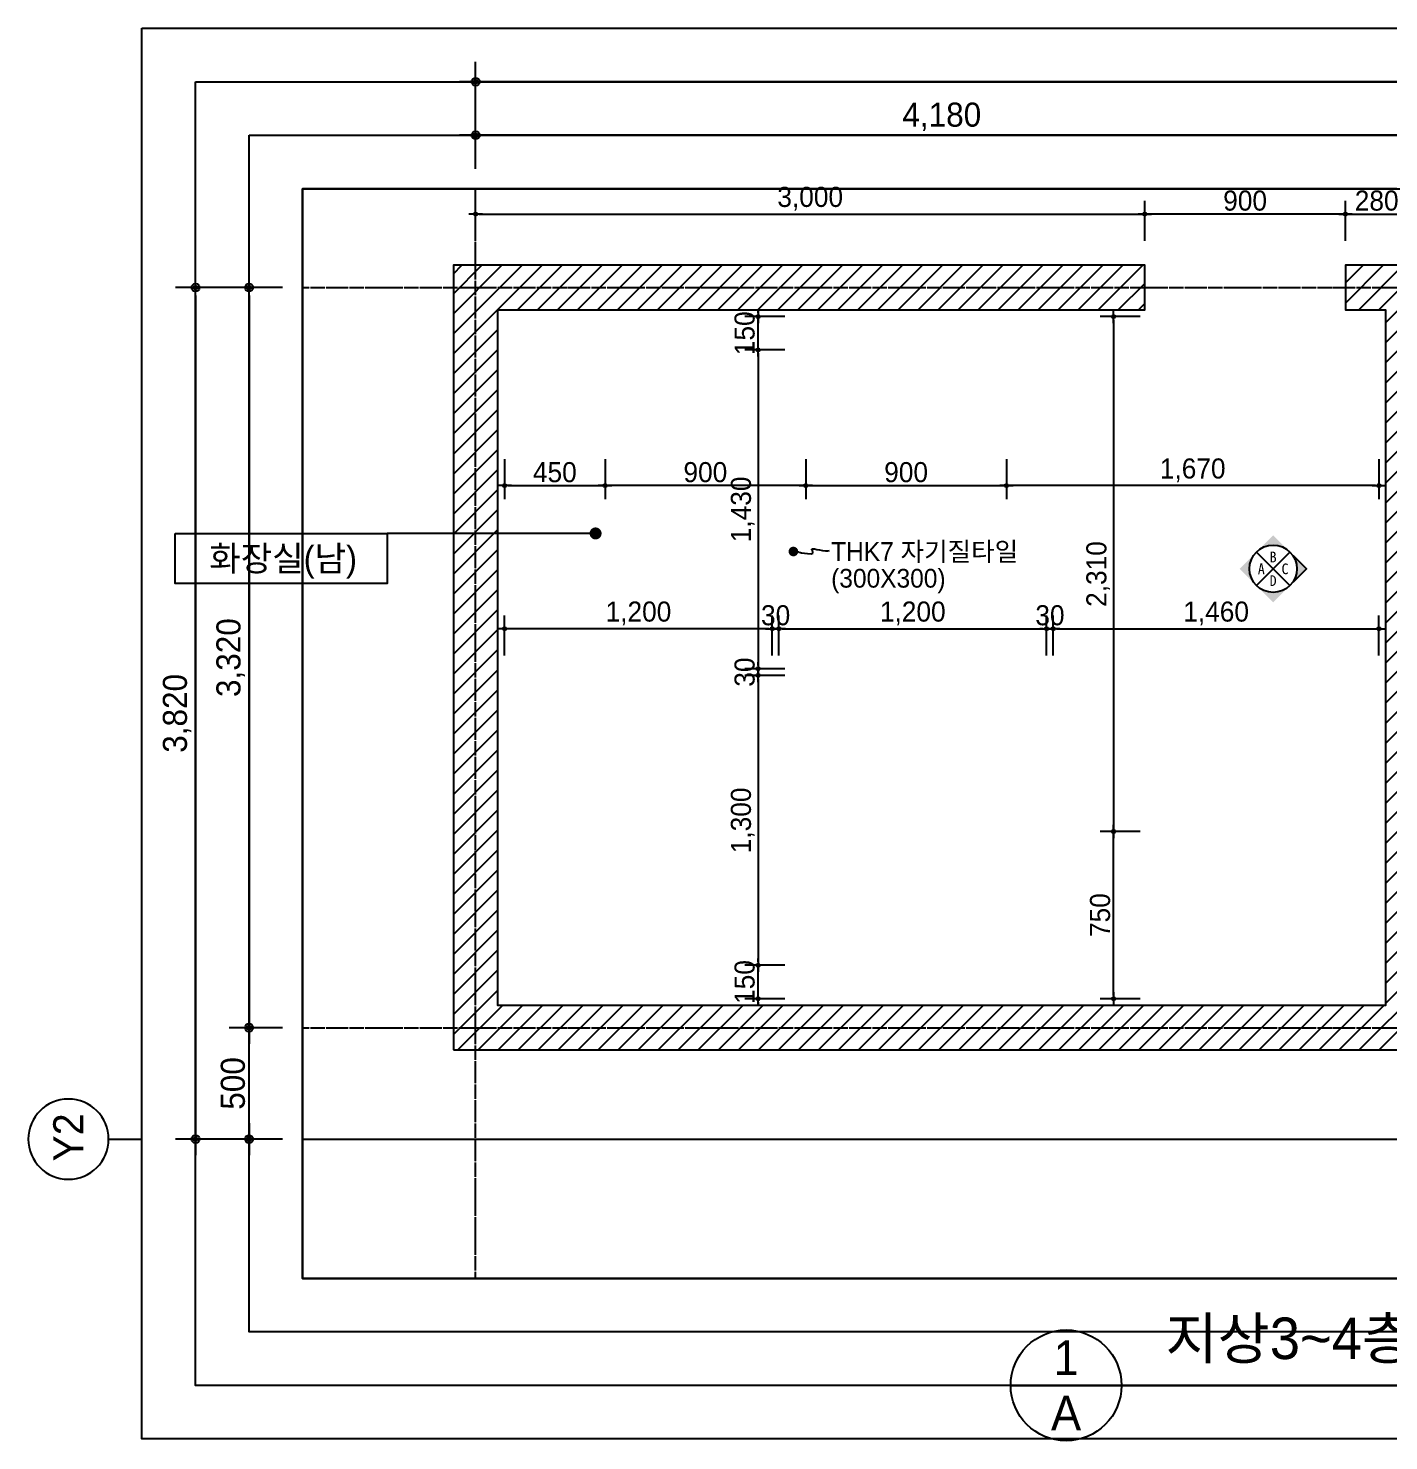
# Model space of a CAD drawing. Header units: millimetres. Extents: x 555 to 100215, y 750 to 17024.
# Drawn here: x 80420 to 86520, y 10178 to 16514 of the extents above; entities that cross this region are included whole.
import ezdxf
from ezdxf.enums import TextEntityAlignment as Align
from ezdxf.xclip import XClip

# ---------------------------------------------------------------- set-up
doc = ezdxf.new("R2010")
doc.units = ezdxf.units.MM
doc.header["$XCLIPFRAME"] = 2
doc.linetypes.add('CEN', pattern=[35, 30, -2, 1, -2])
for name, color, linetype in [('$ZCDB_AUDIT_GENERATED_600D18', 7, 'Continuous'), ('3TEX', 3, 'Continuous'), ('4A.TEC CEN', 1, 'CEN'), ('4A.TEC CEN 보조1', 14, 'CEN'), ('4A.TEC TEXT', 7, 'Continuous'), ('4A.TEC TEXT 2', 3, 'Continuous'), ('4A.TEC 심볼', 7, 'Continuous'), ('4A.TEC 해치 1', 9, 'Continuous'), ('CEN', 1, 'CEN'), ('DIM', 7, 'Continuous'), ('TEX', 3, 'Continuous'), ('㈜SE&C TEXT', 7, 'Continuous')]:
    doc.layers.add(name, color=color, linetype=linetype)
doc.layers.add('DEFPOINT', color=135, linetype='Continuous', plot=False)
doc.styles.add('1', font='')
doc.styles.add('GHS', font='malgun.ttf')
doc.styles.add('나눔고딕', font='')
doc.styles.add('돋움', font='')
doc.styles.add('돋음체', font='')
doc.styles.add('울릉도L', font='')
doc.styles.get('1').set_extended_font_data('DotumChe')
doc.styles.get('나눔고딕').set_extended_font_data('Dotum')
doc.styles.get('돋움').set_extended_font_data('Dotum')
doc.styles.get('돋음체').set_extended_font_data('Dotum')
doc.styles.get('울릉도L').set_extended_font_data('Dotum')
doc.dimstyles.new('DIM(3)', dxfattribs={"dimscale": 600, "dimtxt": 3, "dimasz": 1, "dimexe": 2, "dimexo": 3, "dimgap": 1, "dimtad": 1, "dimdec": 0, "dimzin": 0, "dimdsep": 46, "dimlunit": 6, "dimtxsty": '돋움', "dimblk1": 'DIMDOT', "dimblk2": 'DIMDOT', "dimsah": 1, "dimcen": 2.5, "dimclrd": 1, "dimclre": 1, "dimazin": 0, "dimtfac": 1, "dimtdec": 0, "dimtix": 1, "dimtmove": 2, "dimatfit": 2, "dimldrblk": 'DIMDOT', "dimfxl": 1, "dimtolj": 1, "dimtzin": 0, "dimarcsym": 0})
doc.dimstyles.new('DIM_600(외부치수)', dxfattribs={"dimscale": 400, "dimtxt": 3.3, "dimasz": 1, "dimexe": 2, "dimexo": 2, "dimgap": 1, "dimtad": 1, "dimdec": 0, "dimdsep": 46, "dimlunit": 6, "dimtxsty": '나눔고딕', "dimblk1": 'DIMDOT', "dimblk2": 'DIMDOT', "dimsah": 1, "dimcen": 2.5, "dimdle": 1.5, "dimclrd": 8, "dimclre": 8, "dimclrt": 3, "dimadec": 0, "dimazin": 0, "dimtfac": 1, "dimtdec": 0, "dimtix": 1, "dimtmove": 2, "dimatfit": 3, "dimldrblk": 'DIMDOT', "dimfxl": 1, "dimtvp": 1, "dimtolj": 1, "dimtzin": 0, "dimarcsym": 0})

# ---------------------------------------------------------------- blocks, each defined once
blk = doc.blocks.new('DIMDOT')
at = {"color": 0}
blk.add_line((-2, 0), (2, 0), dxfattribs=at)
for radius in [0.5, 0.25]:
    blk.add_circle((0, 0), radius, dxfattribs=at)
blk = doc.blocks.new('*D90')
at = {"layer": '$ZCDB_AUDIT_GENERATED_600D18', "color": 8, "lineweight": -2, "transparency": 16777216}
for p, q in [((82425.9, 15884.4), (82425.9, 16124.4)), ((86605.9, 15884.4), (86605.9, 16124.4)), ((86569.9, 16034.4), (82461.9, 16034.4))]:
    blk.add_line(p, q, dxfattribs=at)
at = {"layer": 'Defpoints', "color": 0, "transparency": 16777216}
for p in [(82425.9, 16034.4), (82425.9, 15794.4, -720.5), (86605.9, 15794.4, 1624)]:
    blk.add_point(p, dxfattribs=at)
at = {"layer": '$ZCDB_AUDIT_GENERATED_600D18', "color": 8, "lineweight": -2, "transparency": 16777216, "xscale": 36, "yscale": 36, "zscale": 36, "rotation": 180}
blk.add_blockref('DIMDOT', (82425.9, 16034.4), dxfattribs=at)
at = {"layer": '$ZCDB_AUDIT_GENERATED_600D18', "color": 8, "lineweight": -2, "transparency": 16777216, "xscale": 36, "yscale": 36, "zscale": 36}
blk.add_blockref('DIMDOT', (86605.9, 16034.4), dxfattribs=at)
at = {"layer": '$ZCDB_AUDIT_GENERATED_600D18', "color": 3, "transparency": 16777216, "insert": (84515.9, 16116.9), "char_height": 108, "attachment_point": 5, "style": '나눔고딕'}
blk.add_mtext('\\A1;4,180', dxfattribs=at)
blk = doc.blocks.new('*D91')
at = {"layer": '$ZCDB_AUDIT_GENERATED_600D18', "color": 8, "lineweight": -2, "transparency": 16777216}
for p, q in [((82425.9, 15884.4), (82425.9, 16364.4)), ((91305.9, 15884.4), (91305.9, 16364.4)), ((91269.9, 16274.4), (82461.9, 16274.4))]:
    blk.add_line(p, q, dxfattribs=at)
at = {"layer": 'Defpoints', "color": 0, "transparency": 16777216}
for p in [(82425.9, 16274.4), (82425.9, 15794.4, 1624), (91305.9, 15794.4, 163.9)]:
    blk.add_point(p, dxfattribs=at)
at = {"layer": '$ZCDB_AUDIT_GENERATED_600D18', "color": 8, "lineweight": -2, "transparency": 16777216, "xscale": 36, "yscale": 36, "zscale": 36, "rotation": 180}
blk.add_blockref('DIMDOT', (82425.9, 16274.4), dxfattribs=at)
at = {"layer": '$ZCDB_AUDIT_GENERATED_600D18', "color": 8, "lineweight": -2, "transparency": 16777216, "xscale": 36, "yscale": 36, "zscale": 36}
blk.add_blockref('DIMDOT', (91305.9, 16274.4), dxfattribs=at)
at = {"layer": '$ZCDB_AUDIT_GENERATED_600D18', "color": 3, "transparency": 16777216, "insert": (86865.9, 16356.9), "char_height": 108, "attachment_point": 5, "style": '나눔고딕'}
blk.add_mtext('\\A1;8,880', dxfattribs=at)
blk = doc.blocks.new('ccs122')
at = {"layer": '4A.TEC 심볼'}
blk.add_line((0, 8), (0, 3), dxfattribs=at)
blk.add_circle((0, 14), 6, dxfattribs=at)
at = {"layer": '4A.TEC TEXT 2', "color": 3, "style": 'GHS'}
blk.add_attdef('NO', text='', height=4.5, dxfattribs=at).set_placement((-0.01, 14.02), align=Align.MIDDLE_CENTER)
blk = doc.blocks.new('*D93')
at = {"layer": '$ZCDB_AUDIT_GENERATED_600D18', "color": 8, "lineweight": -2, "transparency": 16777216}
for p, q in [((81560, 15351.3), (81080, 15351.3)), ((81170, 15315.3), (81170, 11567.3)), ((81560, 11531.3), (81080, 11531.3))]:
    blk.add_line(p, q, dxfattribs=at)
at = {"layer": 'Defpoints', "color": 0, "transparency": 16777216}
for p in [(81650, 15351.3, 1267.9), (81170, 11531.3), (81650, 11531.3, 2208.1)]:
    blk.add_point(p, dxfattribs=at)
at = {"layer": '$ZCDB_AUDIT_GENERATED_600D18', "color": 8, "lineweight": -2, "transparency": 16777216, "xscale": 36, "yscale": 36, "zscale": 36}
for p, rotation in [((81170, 15351.3), 90), ((81170, 11531.3), 270)]:
    blk.add_blockref('DIMDOT', p, dxfattribs=dict(at, rotation=rotation))
at = {"layer": '$ZCDB_AUDIT_GENERATED_600D18', "color": 3, "transparency": 16777216, "insert": (81087.5, 13441.3), "char_height": 108, "attachment_point": 5, "rotation": 90, "style": '나눔고딕'}
blk.add_mtext('\\A1;3,820', dxfattribs=at)
blk = doc.blocks.new('*D94')
at = {"layer": '$ZCDB_AUDIT_GENERATED_600D18', "color": 8, "lineweight": -2, "transparency": 16777216}
for p, q in [((81560, 15351.3), (81320, 15351.3)), ((81410, 15315.3), (81410, 12067.3)), ((81560, 12031.3), (81320, 12031.3))]:
    blk.add_line(p, q, dxfattribs=at)
at = {"layer": 'Defpoints', "color": 0, "transparency": 16777216}
for p in [(81650, 15351.3), (81410, 12031.3), (81650, 12031.3, 1267.9)]:
    blk.add_point(p, dxfattribs=at)
at = {"layer": '$ZCDB_AUDIT_GENERATED_600D18', "color": 8, "lineweight": -2, "transparency": 16777216, "xscale": 36, "yscale": 36, "zscale": 36}
for p, rotation in [((81410, 15351.3), 90), ((81410, 12031.3), 270)]:
    blk.add_blockref('DIMDOT', p, dxfattribs=dict(at, rotation=rotation))
at = {"layer": '$ZCDB_AUDIT_GENERATED_600D18', "color": 3, "transparency": 16777216, "insert": (81327.5, 13691.3), "char_height": 108, "attachment_point": 5, "rotation": 90, "style": '나눔고딕'}
blk.add_mtext('\\A1;3,320', dxfattribs=at)
blk = doc.blocks.new('*D98')
at = {"layer": '$ZCDB_AUDIT_GENERATED_600D18', "color": 8, "lineweight": -2, "transparency": 16777216}
for p, q in [((81560, 12031.3), (81320, 12031.3)), ((81410, 11567.3), (81410, 11995.3)), ((81560, 11531.3), (81320, 11531.3))]:
    blk.add_line(p, q, dxfattribs=at)
at = {"layer": 'Defpoints', "color": 0, "transparency": 16777216}
for p in [(81410, 12031.3), (81650, 12031.3, 1267.9), (81650, 11531.3, 48.7)]:
    blk.add_point(p, dxfattribs=at)
at = {"layer": '$ZCDB_AUDIT_GENERATED_600D18', "color": 8, "lineweight": -2, "transparency": 16777216, "xscale": 36, "yscale": 36, "zscale": 36}
for p, rotation in [((81410, 12031.3), 90), ((81410, 11531.3), 270)]:
    blk.add_blockref('DIMDOT', p, dxfattribs=dict(at, rotation=rotation))
at = {"layer": '$ZCDB_AUDIT_GENERATED_600D18', "color": 3, "transparency": 16777216, "insert": (81337.9, 11781.3), "char_height": 108, "attachment_point": 5, "rotation": 90, "style": '나눔고딕'}
blk.add_mtext('\\A1;500', dxfattribs=at)
blk = doc.blocks.new('dwgFD3B')
at = {"layer": '4A.TEC CEN', "color": 250, "ltscale": 500}
blk.add_line((49194.51, -169936.83, -3333.33), (358000, -169936.83, -3333.33), dxfattribs=at)
blk = doc.blocks.new('*D211')
at = {"color": 1, "lineweight": -2, "transparency": 16777216}
for p, q in [((84985.9, 13701.3), (84985.9, 13880.7)), ((85015.9, 13701.3), (85015.9, 13880.7)), ((84970.9, 13820.7), (84955.9, 13820.7)), ((85015.9, 13820.7), (84985.9, 13820.7)), ((85030.9, 13820.7), (85045.9, 13820.7))]:
    blk.add_line(p, q, dxfattribs=at)
at = {"layer": 'Defpoints', "color": 0, "transparency": 16777216}
for p in [(84985.9, 13820.7), (84985.9, 13611.3, -828.2), (85015.9, 13611.3, -828.2)]:
    blk.add_point(p, dxfattribs=at)
at = {"color": 1, "lineweight": -2, "transparency": 16777216, "xscale": 15, "yscale": 15, "zscale": 15}
blk.add_blockref('DIMDOT', (84985.9, 13820.7), dxfattribs=at)
at = {"color": 1, "lineweight": -2, "transparency": 16777216, "xscale": 15, "yscale": 15, "zscale": 15, "rotation": 180}
blk.add_blockref('DIMDOT', (85015.9, 13820.7), dxfattribs=at)
at = {"color": 0, "transparency": 16777216, "insert": (85000.9, 13880.8), "char_height": 90, "attachment_point": 5, "style": '돋움'}
blk.add_mtext('\\A1;30', dxfattribs=at)
blk = doc.blocks.new('*D212')
at = {"color": 1, "lineweight": -2, "transparency": 16777216}
for p, q in [((83785.9, 13701.3), (83785.9, 13880.7)), ((84985.9, 13701.3), (84985.9, 13880.7)), ((83800.9, 13820.7), (84970.9, 13820.7))]:
    blk.add_line(p, q, dxfattribs=at)
at = {"layer": 'Defpoints', "color": 0, "transparency": 16777216}
for p in [(84985.9, 13820.7), (83785.9, 13611.3, -828.2), (84985.9, 13611.3, -828.2)]:
    blk.add_point(p, dxfattribs=at)
at = {"color": 1, "lineweight": -2, "transparency": 16777216, "xscale": 15, "yscale": 15, "zscale": 15, "rotation": 180}
blk.add_blockref('DIMDOT', (83785.9, 13820.7), dxfattribs=at)
at = {"color": 1, "lineweight": -2, "transparency": 16777216, "xscale": 15, "yscale": 15, "zscale": 15}
blk.add_blockref('DIMDOT', (84985.9, 13820.7), dxfattribs=at)
at = {"color": 0, "transparency": 16777216, "insert": (84385.9, 13889.5), "char_height": 90, "attachment_point": 5, "style": '돋움'}
blk.add_mtext('\\A1;1,200', dxfattribs=at)
blk = doc.blocks.new('*D213')
at = {"color": 1, "lineweight": -2, "transparency": 16777216}
for p, q in [((83755.9, 13701.3), (83755.9, 13880.7)), ((83785.9, 13701.3), (83785.9, 13880.7)), ((83740.9, 13820.7), (83725.9, 13820.7)), ((83785.9, 13820.7), (83755.9, 13820.7)), ((83800.9, 13820.7), (83815.9, 13820.7))]:
    blk.add_line(p, q, dxfattribs=at)
at = {"layer": 'Defpoints', "color": 0, "transparency": 16777216}
for p in [(83755.9, 13820.7), (83755.9, 13611.3, -828.2), (83785.9, 13611.3, -828.2)]:
    blk.add_point(p, dxfattribs=at)
at = {"color": 1, "lineweight": -2, "transparency": 16777216, "xscale": 15, "yscale": 15, "zscale": 15}
blk.add_blockref('DIMDOT', (83755.9, 13820.7), dxfattribs=at)
at = {"color": 1, "lineweight": -2, "transparency": 16777216, "xscale": 15, "yscale": 15, "zscale": 15, "rotation": 180}
blk.add_blockref('DIMDOT', (83785.9, 13820.7), dxfattribs=at)
at = {"color": 0, "transparency": 16777216, "insert": (83770.9, 13880.8), "char_height": 90, "attachment_point": 5, "style": '돋움'}
blk.add_mtext('\\A1;30', dxfattribs=at)
blk = doc.blocks.new('*D214')
at = {"color": 1, "lineweight": -2, "transparency": 16777216}
for p, q in [((82555.9, 13701.3), (82555.9, 13880.7)), ((83755.9, 13701.3), (83755.9, 13880.7)), ((83740.9, 13820.7), (82570.9, 13820.7))]:
    blk.add_line(p, q, dxfattribs=at)
at = {"layer": 'Defpoints', "color": 0, "transparency": 16777216}
for p in [(82555.9, 13820.7), (82555.9, 13611.3, -828.2), (83755.9, 13611.3, -828.2)]:
    blk.add_point(p, dxfattribs=at)
at = {"color": 1, "lineweight": -2, "transparency": 16777216, "xscale": 15, "yscale": 15, "zscale": 15, "rotation": 180}
blk.add_blockref('DIMDOT', (82555.9, 13820.7), dxfattribs=at)
at = {"color": 1, "lineweight": -2, "transparency": 16777216, "xscale": 15, "yscale": 15, "zscale": 15}
blk.add_blockref('DIMDOT', (83755.9, 13820.7), dxfattribs=at)
at = {"color": 0, "transparency": 16777216, "insert": (83155.9, 13889.5), "char_height": 90, "attachment_point": 5, "style": '돋움'}
blk.add_mtext('\\A1;1,200', dxfattribs=at)
blk = doc.blocks.new('*D215')
at = {"color": 1, "lineweight": -2, "transparency": 16777216}
for p, q in [((85015.9, 13701.3), (85015.9, 13880.7)), ((86475.9, 13701.3), (86475.9, 13880.7)), ((85030.9, 13820.7), (86460.9, 13820.7))]:
    blk.add_line(p, q, dxfattribs=at)
at = {"layer": 'Defpoints', "color": 0, "transparency": 16777216}
for p in [(86475.9, 13820.7), (85015.9, 13611.3, -828.2), (86475.9, 13611.3, -828.2)]:
    blk.add_point(p, dxfattribs=at)
at = {"color": 1, "lineweight": -2, "transparency": 16777216, "xscale": 15, "yscale": 15, "zscale": 15, "rotation": 180}
blk.add_blockref('DIMDOT', (85015.9, 13820.7), dxfattribs=at)
at = {"color": 1, "lineweight": -2, "transparency": 16777216, "xscale": 15, "yscale": 15, "zscale": 15}
blk.add_blockref('DIMDOT', (86475.9, 13820.7), dxfattribs=at)
at = {"color": 0, "transparency": 16777216, "insert": (85745.9, 13889.5), "char_height": 90, "attachment_point": 5, "style": '돋움'}
blk.add_mtext('\\A1;1,460', dxfattribs=at)
blk = doc.blocks.new('*D216')
at = {"color": 1, "lineweight": -2, "transparency": 16777216}
for p, q in [((82425.9, 15561.3), (82425.9, 15740.7)), ((85425.9, 15561.3), (85425.9, 15740.7)), ((82440.9, 15680.7), (85410.9, 15680.7))]:
    blk.add_line(p, q, dxfattribs=at)
at = {"layer": 'Defpoints', "color": 0, "transparency": 16777216}
for p in [(85425.9, 15680.7), (82425.9, 15471.3, -828.2), (85425.9, 15471.3, -828.2)]:
    blk.add_point(p, dxfattribs=at)
at = {"color": 1, "lineweight": -2, "transparency": 16777216, "xscale": 15, "yscale": 15, "zscale": 15, "rotation": 180}
blk.add_blockref('DIMDOT', (82425.9, 15680.7), dxfattribs=at)
at = {"color": 1, "lineweight": -2, "transparency": 16777216, "xscale": 15, "yscale": 15, "zscale": 15}
blk.add_blockref('DIMDOT', (85425.9, 15680.7), dxfattribs=at)
at = {"color": 0, "transparency": 16777216, "insert": (83925.9, 15749.5), "char_height": 90, "attachment_point": 5, "style": '돋움'}
blk.add_mtext('\\A1;3,000', dxfattribs=at)
blk = doc.blocks.new('*D217')
at = {"color": 1, "lineweight": -2, "transparency": 16777216}
for p, q in [((85425.9, 15561.3), (85425.9, 15740.7)), ((86325.9, 15561.3), (86325.9, 15740.7)), ((86310.9, 15680.7), (85440.9, 15680.7))]:
    blk.add_line(p, q, dxfattribs=at)
at = {"layer": 'Defpoints', "color": 0, "transparency": 16777216}
for p in [(85425.9, 15680.7), (85425.9, 15471.3, -828.2), (86325.9, 15471.3, -828.2)]:
    blk.add_point(p, dxfattribs=at)
at = {"color": 1, "lineweight": -2, "transparency": 16777216, "xscale": 15, "yscale": 15, "zscale": 15, "rotation": 180}
blk.add_blockref('DIMDOT', (85425.9, 15680.7), dxfattribs=at)
at = {"color": 1, "lineweight": -2, "transparency": 16777216, "xscale": 15, "yscale": 15, "zscale": 15}
blk.add_blockref('DIMDOT', (86325.9, 15680.7), dxfattribs=at)
at = {"color": 0, "transparency": 16777216, "insert": (85875.9, 15740.8), "char_height": 90, "attachment_point": 5, "style": '돋움'}
blk.add_mtext('\\A1;900', dxfattribs=at)
blk = doc.blocks.new('*D218')
at = {"color": 1, "lineweight": -2, "transparency": 16777216}
for p, q in [((86325.9, 15561.3), (86325.9, 15740.7)), ((86605.9, 15561.3), (86605.9, 15740.7)), ((86340.9, 15680.7), (86590.9, 15680.7))]:
    blk.add_line(p, q, dxfattribs=at)
at = {"layer": 'Defpoints', "color": 0, "transparency": 16777216}
for p in [(86605.9, 15680.7), (86325.9, 15471.3, -828.2), (86605.9, 15471.3, -828.2)]:
    blk.add_point(p, dxfattribs=at)
at = {"color": 1, "lineweight": -2, "transparency": 16777216, "xscale": 15, "yscale": 15, "zscale": 15, "rotation": 180}
blk.add_blockref('DIMDOT', (86325.9, 15680.7), dxfattribs=at)
at = {"color": 1, "lineweight": -2, "transparency": 16777216, "xscale": 15, "yscale": 15, "zscale": 15}
blk.add_blockref('DIMDOT', (86605.9, 15680.7), dxfattribs=at)
at = {"color": 0, "transparency": 16777216, "insert": (86465.9, 15740.8), "char_height": 90, "attachment_point": 5, "style": '돋움'}
blk.add_mtext('\\A1;280', dxfattribs=at)
blk = doc.blocks.new('*D222')
at = {"color": 1, "lineweight": -2, "transparency": 16777216}
for p, q in [((83905.9, 14582.1), (83905.9, 14402.7)), ((84805.9, 14582.1), (84805.9, 14402.7)), ((83920.9, 14462.7), (84790.9, 14462.7))]:
    blk.add_line(p, q, dxfattribs=at)
at = {"layer": 'Defpoints', "color": 0, "transparency": 16777216}
for p in [(83905.9, 14672.1, -828.2), (84805.9, 14672.1, -828.2), (84805.9, 14462.7)]:
    blk.add_point(p, dxfattribs=at)
at = {"color": 1, "lineweight": -2, "transparency": 16777216, "xscale": 15, "yscale": 15, "zscale": 15, "rotation": 180}
blk.add_blockref('DIMDOT', (83905.9, 14462.7), dxfattribs=at)
at = {"color": 1, "lineweight": -2, "transparency": 16777216, "xscale": 15, "yscale": 15, "zscale": 15}
blk.add_blockref('DIMDOT', (84805.9, 14462.7), dxfattribs=at)
at = {"color": 0, "transparency": 16777216, "insert": (84355.9, 14522.7), "char_height": 90, "attachment_point": 5, "style": '돋움'}
blk.add_mtext('\\A1;900', dxfattribs=at)
blk = doc.blocks.new('*D223')
at = {"color": 1, "lineweight": -2, "transparency": 16777216}
for p, q in [((83005.9, 14582.1), (83005.9, 14402.7)), ((83905.9, 14582.1), (83905.9, 14402.7)), ((83890.9, 14462.7), (83020.9, 14462.7))]:
    blk.add_line(p, q, dxfattribs=at)
at = {"layer": 'Defpoints', "color": 0, "transparency": 16777216}
for p in [(83005.9, 14672.1, -828.2), (83905.9, 14672.1, -828.2), (83005.9, 14462.7)]:
    blk.add_point(p, dxfattribs=at)
at = {"color": 1, "lineweight": -2, "transparency": 16777216, "xscale": 15, "yscale": 15, "zscale": 15, "rotation": 180}
blk.add_blockref('DIMDOT', (83005.9, 14462.7), dxfattribs=at)
at = {"color": 1, "lineweight": -2, "transparency": 16777216, "xscale": 15, "yscale": 15, "zscale": 15}
blk.add_blockref('DIMDOT', (83905.9, 14462.7), dxfattribs=at)
at = {"color": 0, "transparency": 16777216, "insert": (83455.9, 14522.7), "char_height": 90, "attachment_point": 5, "style": '돋움'}
blk.add_mtext('\\A1;900', dxfattribs=at)
blk = doc.blocks.new('*D224')
at = {"color": 1, "lineweight": -2, "transparency": 16777216}
for p, q in [((82555.9, 14582.1), (82555.9, 14402.7)), ((83005.9, 14582.1), (83005.9, 14402.7)), ((82570.9, 14462.7), (82990.9, 14462.7))]:
    blk.add_line(p, q, dxfattribs=at)
at = {"layer": 'Defpoints', "color": 0, "transparency": 16777216}
for p in [(82555.9, 14672.1, -828.2), (83005.9, 14672.1, -828.2), (83005.9, 14462.7)]:
    blk.add_point(p, dxfattribs=at)
at = {"color": 1, "lineweight": -2, "transparency": 16777216, "xscale": 15, "yscale": 15, "zscale": 15, "rotation": 180}
blk.add_blockref('DIMDOT', (82555.9, 14462.7), dxfattribs=at)
at = {"color": 1, "lineweight": -2, "transparency": 16777216, "xscale": 15, "yscale": 15, "zscale": 15}
blk.add_blockref('DIMDOT', (83005.9, 14462.7), dxfattribs=at)
at = {"color": 0, "transparency": 16777216, "insert": (82780.9, 14522.7), "char_height": 90, "attachment_point": 5, "style": '돋움'}
blk.add_mtext('\\A1;450', dxfattribs=at)
blk = doc.blocks.new('*D225')
at = {"color": 1, "lineweight": -2, "transparency": 16777216}
for p, q in [((84805.9, 14582.1), (84805.9, 14402.7)), ((86475.9, 14582.1), (86475.9, 14402.7)), ((86460.9, 14462.7), (84820.9, 14462.7))]:
    blk.add_line(p, q, dxfattribs=at)
at = {"layer": 'Defpoints', "color": 0, "transparency": 16777216}
for p in [(84805.9, 14672.1, -828.2), (86475.9, 14672.1, -828.2), (84805.9, 14462.7)]:
    blk.add_point(p, dxfattribs=at)
at = {"color": 1, "lineweight": -2, "transparency": 16777216, "xscale": 15, "yscale": 15, "zscale": 15, "rotation": 180}
blk.add_blockref('DIMDOT', (84805.9, 14462.7), dxfattribs=at)
at = {"color": 1, "lineweight": -2, "transparency": 16777216, "xscale": 15, "yscale": 15, "zscale": 15}
blk.add_blockref('DIMDOT', (86475.9, 14462.7), dxfattribs=at)
at = {"color": 0, "transparency": 16777216, "insert": (85640.9, 14531.4), "char_height": 90, "attachment_point": 5, "style": '돋움'}
blk.add_mtext('\\A1;1,670', dxfattribs=at)
blk = doc.blocks.new('*D226')
at = {"color": 1, "lineweight": -2, "transparency": 16777216}
for p, q in [((83811.7, 12311.3), (83632.3, 12311.3)), ((83692.3, 12326.3), (83692.3, 12341.3)), ((83692.3, 12161.3), (83692.3, 12311.3)), ((83811.7, 12161.3), (83632.3, 12161.3)), ((83692.3, 12146.3), (83692.3, 12131.3))]:
    blk.add_line(p, q, dxfattribs=at)
at = {"layer": 'Defpoints', "color": 0, "transparency": 16777216}
for p in [(83692.3, 12311.3), (83901.7, 12311.3, -828.2), (83901.7, 12161.3, -828.2)]:
    blk.add_point(p, dxfattribs=at)
at = {"color": 1, "lineweight": -2, "transparency": 16777216, "xscale": 15, "yscale": 15, "zscale": 15}
for p, rotation in [((83692.3, 12311.3), 270), ((83692.3, 12161.3), 90)]:
    blk.add_blockref('DIMDOT', p, dxfattribs=dict(at, rotation=rotation))
at = {"color": 0, "transparency": 16777216, "insert": (83632.2, 12236.3), "char_height": 90, "attachment_point": 5, "rotation": 90, "style": '돋움'}
blk.add_mtext('\\A1;150', dxfattribs=at)
blk = doc.blocks.new('*D227')
at = {"color": 1, "lineweight": -2, "transparency": 16777216}
for p, q in [((83811.7, 13611.3), (83632.3, 13611.3)), ((83692.3, 13596.3), (83692.3, 12326.3)), ((83811.7, 12311.3), (83632.3, 12311.3))]:
    blk.add_line(p, q, dxfattribs=at)
at = {"layer": 'Defpoints', "color": 0, "transparency": 16777216}
for p in [(83901.7, 13611.3, -828.2), (83692.3, 12311.3), (83901.7, 12311.3, -828.2)]:
    blk.add_point(p, dxfattribs=at)
at = {"color": 1, "lineweight": -2, "transparency": 16777216, "xscale": 15, "yscale": 15, "zscale": 15}
for p, rotation in [((83692.3, 13611.3), 90), ((83692.3, 12311.3), 270)]:
    blk.add_blockref('DIMDOT', p, dxfattribs=dict(at, rotation=rotation))
at = {"color": 0, "transparency": 16777216, "insert": (83623.6, 12961.3), "char_height": 90, "attachment_point": 5, "rotation": 90, "style": '돋움'}
blk.add_mtext('\\A1;1,300', dxfattribs=at)
blk = doc.blocks.new('*D228')
at = {"color": 1, "lineweight": -2, "transparency": 16777216}
for p, q in [((83811.7, 13641.3), (83632.3, 13641.3)), ((83692.3, 13656.3), (83692.3, 13671.3)), ((83692.3, 13611.3), (83692.3, 13641.3)), ((83811.7, 13611.3), (83632.3, 13611.3)), ((83692.3, 13596.3), (83692.3, 13581.3))]:
    blk.add_line(p, q, dxfattribs=at)
at = {"layer": 'Defpoints', "color": 0, "transparency": 16777216}
for p in [(83692.3, 13641.3), (83901.7, 13641.3, -828.2), (83901.7, 13611.3, -828.2)]:
    blk.add_point(p, dxfattribs=at)
at = {"color": 1, "lineweight": -2, "transparency": 16777216, "xscale": 15, "yscale": 15, "zscale": 15}
for p, rotation in [((83692.3, 13641.3), 270), ((83692.3, 13611.3), 90)]:
    blk.add_blockref('DIMDOT', p, dxfattribs=dict(at, rotation=rotation))
at = {"color": 0, "transparency": 16777216, "insert": (83632.2, 13626.3), "char_height": 90, "attachment_point": 5, "rotation": 90, "style": '돋움'}
blk.add_mtext('\\A1;30', dxfattribs=at)
blk = doc.blocks.new('*D229')
at = {"color": 1, "lineweight": -2, "transparency": 16777216}
for p, q in [((83811.7, 15071.3), (83632.3, 15071.3)), ((83692.3, 15056.3), (83692.3, 13656.3)), ((83811.7, 13641.3), (83632.3, 13641.3))]:
    blk.add_line(p, q, dxfattribs=at)
at = {"layer": 'Defpoints', "color": 0, "transparency": 16777216}
for p in [(83901.7, 15071.3, -828.2), (83692.3, 13641.3), (83901.7, 13641.3, -828.2)]:
    blk.add_point(p, dxfattribs=at)
at = {"color": 1, "lineweight": -2, "transparency": 16777216, "xscale": 15, "yscale": 15, "zscale": 15}
for p, rotation in [((83692.3, 15071.3), 90), ((83692.3, 13641.3), 270)]:
    blk.add_blockref('DIMDOT', p, dxfattribs=dict(at, rotation=rotation))
at = {"color": 0, "transparency": 16777216, "insert": (83623.6, 14356.3), "char_height": 90, "attachment_point": 5, "rotation": 90, "style": '돋움'}
blk.add_mtext('\\A1;1,430', dxfattribs=at)
blk = doc.blocks.new('*D230')
at = {"color": 1, "lineweight": -2, "transparency": 16777216}
for p, q in [((83811.7, 15221.3), (83632.3, 15221.3)), ((83692.3, 15236.3), (83692.3, 15251.3)), ((83692.3, 15071.3), (83692.3, 15221.3)), ((83811.7, 15071.3), (83632.3, 15071.3)), ((83692.3, 15056.3), (83692.3, 15041.3))]:
    blk.add_line(p, q, dxfattribs=at)
at = {"layer": 'Defpoints', "color": 0, "transparency": 16777216}
for p in [(83692.3, 15221.3), (83901.7, 15221.3, -828.2), (83901.7, 15071.3, -828.2)]:
    blk.add_point(p, dxfattribs=at)
at = {"color": 1, "lineweight": -2, "transparency": 16777216, "xscale": 15, "yscale": 15, "zscale": 15}
for p, rotation in [((83692.3, 15221.3), 270), ((83692.3, 15071.3), 90)]:
    blk.add_blockref('DIMDOT', p, dxfattribs=dict(at, rotation=rotation))
at = {"color": 0, "transparency": 16777216, "insert": (83632.2, 15146.3), "char_height": 90, "attachment_point": 5, "rotation": 90, "style": '돋움'}
blk.add_mtext('\\A1;150', dxfattribs=at)
blk = doc.blocks.new('*D231')
at = {"color": 1, "lineweight": -2, "transparency": 16777216}
for p, q in [((85405.4, 12911.3), (85226, 12911.3)), ((85286, 12176.3), (85286, 12896.3)), ((85405.4, 12161.3), (85226, 12161.3))]:
    blk.add_line(p, q, dxfattribs=at)
at = {"layer": 'Defpoints', "color": 0, "transparency": 16777216}
for p in [(85286, 12911.3), (85495.4, 12911.3, -828.2), (85495.4, 12161.3, -828.2)]:
    blk.add_point(p, dxfattribs=at)
at = {"color": 1, "lineweight": -2, "transparency": 16777216, "xscale": 15, "yscale": 15, "zscale": 15}
for p, rotation in [((85286, 12911.3), 90), ((85286, 12161.3), 270)]:
    blk.add_blockref('DIMDOT', p, dxfattribs=dict(at, rotation=rotation))
at = {"color": 0, "transparency": 16777216, "insert": (85226, 12536.3), "char_height": 90, "attachment_point": 5, "rotation": 90, "style": '돋움'}
blk.add_mtext('\\A1;750', dxfattribs=at)
blk = doc.blocks.new('*D232')
at = {"color": 1, "lineweight": -2, "transparency": 16777216}
for p, q in [((85405.4, 15221.3), (85226, 15221.3)), ((85286, 15206.3), (85286, 12926.3)), ((85405.4, 12911.3), (85226, 12911.3))]:
    blk.add_line(p, q, dxfattribs=at)
at = {"layer": 'Defpoints', "color": 0, "transparency": 16777216}
for p in [(85495.4, 15221.3, -828.2), (85286, 12911.3), (85495.4, 12911.3, -828.2)]:
    blk.add_point(p, dxfattribs=at)
at = {"color": 1, "lineweight": -2, "transparency": 16777216, "xscale": 15, "yscale": 15, "zscale": 15}
for p, rotation in [((85286, 15221.3), 90), ((85286, 12911.3), 270)]:
    blk.add_blockref('DIMDOT', p, dxfattribs=dict(at, rotation=rotation))
at = {"color": 0, "transparency": 16777216, "insert": (85217.3, 14066.3), "char_height": 90, "attachment_point": 5, "rotation": 90, "style": '돋움'}
blk.add_mtext('\\A1;2,310', dxfattribs=at)
blk = doc.blocks.new('569asd6f')
at = {"layer": 'TEX'}
h = blk.add_hatch(color=256, dxfattribs=at)
h.paths.add_polyline_path([(2008889, -265925), (2008764, -266051), (2008889, -266176, -0.198912), (2008838, -266051, -0.198912)])
h.paths.add_polyline_path([(2009140, -265925), (2009015, -265800), (2008889, -265925, -0.414214)])
h.paths.add_polyline_path([(2009265, -266051), (2009140, -265925, -0.198912), (2009191, -266051, -0.198912), (2009140, -266176)])
h.paths.add_polyline_path([(2009140, -266176, -0.414214), (2008889, -266176), (2009015, -266301)])
at = {"layer": 'DIM'}
blk.add_lwpolyline([(2008919, -266205), (2009015, -266301), (2009110, -266205)], dxfattribs=at)
blk.add_circle((2009015, -266051), 177, dxfattribs=at)
at = {"layer": 'TEX'}
for p, q in [((2008889, -266176), (2009140, -265925)), ((2008889, -265925), (2009140, -266176))]:
    blk.add_line(p, q, dxfattribs=at)

msp = doc.modelspace()

# ---------------------------------------------------------------- hatches: boundary and pattern name
at = {"layer": '4A.TEC 해치 1'}
h = msp.add_hatch(dxfattribs=at)
h.set_pattern_fill('ANSI31', color=256, scale=20)
h.set_pattern_definition([(45, (75171.603, -11497.98), (-44.90128, 44.90128), [])])
h.paths.add_polyline_path([(82325.87, 11931.33), (90885.87, 11931.33), (90885.87, 15451.33), (90505.87, 15451.33), (90505.87, 15251.33), (90685.87, 15251.33), (90685.87, 12131.33), (86705.87, 12131.33), (86705.87, 15251.33), (89605.87, 15251.33), (89605.87, 15451.33), (86325.87, 15451.33), (86325.87, 15251.33), (86505.87, 15251.33), (86505.87, 12131.33), (82525.87, 12131.33), (82525.87, 15251.32), (85425.87, 15251.33), (85425.87, 15451.33), (82325.87, 15451.32)])

# ---------------------------------------------------------------- linework, layer by layer
msp.add_line((82963.64, 14248.36, -36176.67), (82029.87, 14248.36, -36176.67))
at = {"layer": '4A.TEC CEN 보조1'}
for p, q in [((82425.87, 10906.87, -37885.51), (82425.87, 15794.45, -37885.51)), ((81649.96, 15351.33, -34510), (92380.23, 15351.33, -34510)), ((81649.96, 12031.33, -34510), (92380.23, 12031.33, -34510))]:
    msp.add_line(p, q, dxfattribs=at)
at = {"layer": '4A.TEC 심볼'}
msp.add_line((84824.78, 10426.87), (89205.22, 10426.87), dxfattribs=at)
at = {"layer": '4A.TEC 심볼', "const_width": 26.9, "elevation": -36176.67}
msp.add_lwpolyline([(82963.64, 14234.91, -1), (82963.64, 14261.81, -1)], format="xyb", close=True, dxfattribs=at)
at = {"layer": '4A.TEC 심볼', "elevation": -36176.67}
msp.add_lwpolyline([(81078.89, 14248.36), (82029.87, 14248.36), (82029.87, 14023.36), (81078.89, 14023.36)], close=True, dxfattribs=at)
at = {"layer": '4A.TEC 심볼'}
msp.add_circle((85073.18, 10426.87), 248.4, dxfattribs=at)
at = {"layer": '4A.TEC 해치 1', "elevation": -34510}
msp.add_lwpolyline([(82325.87, 11931.33), (90885.87, 11931.33), (90885.87, 15451.33), (90505.87, 15451.33), (90505.87, 15251.33), (90685.87, 15251.33), (90685.87, 12131.33), (86705.87, 12131.33), (86705.87, 15251.33), (89605.87, 15251.33), (89605.87, 15451.33), (86325.87, 15451.33), (86325.87, 15251.33), (86505.87, 15251.33), (86505.87, 12131.33), (82525.87, 12131.33), (82525.87, 15251.32), (85425.87, 15251.33), (85425.87, 15451.33), (82325.87, 15451.32)], close=True, dxfattribs=at)
at = {"layer": 'CEN'}
msp.add_lwpolyline([(83843.9, 14171.8), (83886.39, 14162.09), (83914.27, 14157.62), (83930.35, 14157.26), (83937.47, 14159.9), (83938.43, 14164.42), (83936.08, 14169.71), (83933.23, 14174.66), (83932.71, 14178.14), (83936.68, 14179.34), (83944.67, 14178.63), (83955.53, 14176.69), (83968.13, 14174.17), (83981.32, 14171.76), (83993.96, 14170.11), (84004.92, 14169.9), (84013.06, 14171.8)], dxfattribs=at)
at = {"layer": 'DEFPOINT'}
for points in [[(80929.86, 16514.45), (93100.14, 16514.45), (93100.14, 10186.87), (80929.86, 10186.87)], [(81169.86, 16274.45), (92860.14, 16274.45), (92860.14, 10426.87), (81169.86, 10426.87)], [(81409.86, 16034.45), (92620.14, 16034.45), (92620.14, 10666.87), (81409.86, 10666.87)], [(81649.86, 15794.45), (92380.14, 15794.45), (92380.14, 10906.87), (81649.86, 10906.87)]]:
    msp.add_lwpolyline(points, close=True, dxfattribs=at)
at = {"layer": '㈜SE&C TEXT', "color": 1, "const_width": 21.52, "elevation": -36176.67}
msp.add_lwpolyline([(83839.86, 14167.29, -1), (83861.38, 14167.29, -1)], format="xyb", close=True, dxfattribs=at)

# ---------------------------------------------------------------- block references
ref = msp.add_blockref('dwgFD3B', (-150501.76, 181468.17, -36176.22))
XClip(ref).set_block_clipping_path([(232151.620842115, -170561.2916921312), (242881.8918935522, -165673.7214749391)])
at = {"xscale": 0.6, "yscale": 0.6, "zscale": 0.6, "rotation": 90.00000000000001}
msp.add_blockref('569asd6f', (-73628.75, -1191319.15, -36176.67), dxfattribs=at)
at = {"layer": '4A.TEC 심볼'}
ref = msp.add_blockref('ccs122', (81019.96, 11531.34, -37842.88), dxfattribs=dict(at, xscale=-29.999999864981, yscale=29.999999864981, zscale=29.999999864981, rotation=90))
ref.add_attrib('NO', 'Y2', dxfattribs={"layer": '0', "color": 3, "height": 135, "rotation": 90, "style": '울릉도L'}).set_placement((80599.42, 11539.03, -37842.88), align=Align.MIDDLE_CENTER)

# ---------------------------------------------------------------- texts
at = {"layer": '3TEX', "style": '1'}
for s, p in [('B', (86001.56, 14142.62, -36176.67)), ('A', (85948.51, 14089.56, -36176.67)), ('C', (86054.62, 14089.56, -36176.67)), ('D', (86001.56, 14036.5, -36176.67))]:
    msp.add_text(s, height=48, dxfattribs=at).set_placement(p, align=Align.MIDDLE_CENTER)
at = {"layer": '4A.TEC TEXT', "color": 3, "style": '돋음체'}
msp.add_text('화장실(남)', height=112.5, dxfattribs=at).set_placement((81562.63, 14136.17, -36176.67), align=Align.MIDDLE_CENTER)
at = {"layer": '4A.TEC TEXT', "style": '돋움'}
for s, p in [('THK7 자기질타일', (84019.78, 14167.29, -36176.67)), ('(300X300)', (84019.78, 14047.29, -36176.67))]:
    msp.add_text(s, height=84, rotation=360, dxfattribs=at).set_placement(p, align=Align.MIDDLE_LEFT)
at = {"layer": '4A.TEC TEXT 2', "color": 3, "style": '나눔고딕'}
msp.add_text('지상3~4층 화장실 확대평면도', height=186.3, dxfattribs=at).set_placement((85518.91, 10488.97), align=Align.BOTTOM_LEFT)
for s, p in [('1', (85073.18, 10551.07)), ('A', (85073.18, 10302.67))]:
    msp.add_text(s, height=155.25, dxfattribs=at).set_placement(p, align=Align.MIDDLE)

# ---------------------------------------------------------------- dimensions: what is measured, and where the dimension line sits
at = {"layer": '$ZCDB_AUDIT_GENERATED_600D18'}
for base, p1, p2, picture, middle in [((82425.87, 16274.45, -39509.55), (91305.87, 15794.45, -39345.67), (82425.87, 15794.45, -37885.51), '*D91', (86865.87, 16356.92, -39509.55)), ((82425.87, 16034.45, -39509.55), (86605.87, 15794.45, -37885.51), (82425.87, 15794.45, -40230.02), '*D90', (84515.87, 16116.92, -39509.55))]:
    dim = msp.add_linear_dim(base=base, p1=p1, p2=p2, dimstyle='DIM_600(외부치수)', override={"dimscale": 300, "dimtxt": 0.36, "dimasz": 0.12, "dimexe": 0.3, "dimexo": 0.3, "dimgap": 0.06, "dimdec": 1, "dimblk1": 'DIMDOT', "dimblk2": 'DIMDOT', "dimdle": 0.06}, dxfattribs=at)
    dim.commit()
    dim.dimension.update_dxf_attribs({"geometry": picture, "text_midpoint": middle})
for base, p1, p2, angle, picture, middle in [((81169.96, 11531.33, -34510), (81649.96, 15351.33, -33242.09), (81649.96, 11531.33, -32301.91), 90, '*D93', (81087.48, 13441.33, -34510)), ((81409.96, 12031.33, -34510), (81649.96, 15351.33, -34510), (81649.96, 12031.33, -33242.09), 90, '*D94', (81327.48, 13691.33, -34510)), ((81409.96, 12031.33, -34510), (81649.96, 11531.33, -34461.25), (81649.96, 12031.33, -33242.09), 270, '*D98', (81337.89, 11781.33, -34510))]:
    dim = msp.add_linear_dim(base=base, p1=p1, p2=p2, angle=angle, dimstyle='DIM_600(외부치수)', override={"dimscale": 300, "dimtxt": 0.36, "dimasz": 0.12, "dimexe": 0.3, "dimexo": 0.3, "dimgap": 0.06, "dimdec": 1, "dimblk1": 'DIMDOT', "dimblk2": 'DIMDOT', "dimdle": 0.06}, dxfattribs=at)
    dim.commit()
    dim.dimension.update_dxf_attribs({"geometry": picture, "text_midpoint": middle})
for base, p1, p2, angle, picture, middle in [((85425.87, 15680.73, -33681.81), (82425.87, 15471.32, -34510), (85425.87, 15471.32, -34510), 180, '*D216', (83925.87, 15749.46, -33681.81)), ((86605.87, 15680.73, -33681.81), (86325.87, 15471.32, -34510), (86605.87, 15471.32, -34510), 180, '*D218', (86465.87, 15740.79, -33681.81)), ((83692.31, 15221.32, -33681.81), (83901.72, 15071.32, -34510), (83901.72, 15221.32, -34510), 270, '*D230', (83632.25, 15146.32, -33681.81)), ((85286.02, 12911.33, -33681.81), (85495.43, 15221.32, -34510), (85495.43, 12911.33, -34510), 90, '*D232', (85217.29, 14066.33, -33681.81)), ((83692.31, 13641.33, -33681.81), (83901.72, 15071.32, -34510), (83901.72, 13641.33, -34510), 90, '*D229', (83623.58, 14356.33, -33681.81)), ((83005.87, 14462.67, -33681.81), (82555.87, 14672.08, -34510), (83005.87, 14672.08, -34510), 180, '*D224', (82780.87, 14522.74, -33681.81)), ((84805.87, 14462.67, -33681.81), (83905.87, 14672.08, -34510), (84805.87, 14672.08, -34510), 180, '*D222', (84355.87, 14522.74, -33681.81)), ((84985.87, 13820.74, -33681.81), (83785.87, 13611.33, -34510), (84985.87, 13611.33, -34510), 180, '*D212', (84385.87, 13889.47, -33681.81)), ((86475.87, 13820.74, -33681.81), (85015.87, 13611.33, -34510), (86475.87, 13611.33, -34510), 180, '*D215', (85745.87, 13889.47, -33681.81)), ((83692.31, 13641.33, -33681.81), (83901.72, 13611.33, -34510), (83901.72, 13641.33, -34510), 270, '*D228', (83632.25, 13626.33, -33681.81)), ((83692.31, 12311.33, -33681.81), (83901.72, 13611.33, -34510), (83901.72, 12311.33, -34510), 90, '*D227', (83623.58, 12961.33, -33681.81)), ((85286.02, 12911.33, -33681.81), (85495.43, 12161.33, -34510), (85495.43, 12911.33, -34510), 270, '*D231', (85225.96, 12536.33, -33681.81)), ((83692.31, 12311.33, -33681.81), (83901.72, 12161.33, -34510), (83901.72, 12311.33, -34510), 270, '*D226', (83632.25, 12236.33, -33681.81))]:
    dim = msp.add_linear_dim(base=base, p1=p1, p2=p2, angle=angle, dimstyle='DIM(3)', override={"dimscale": 50, "dimtxt": 1.8, "dimasz": 0.3, "dimexe": 1.2, "dimexo": 1.8, "dimgap": 0.3})
    dim.commit()
    dim.dimension.update_dxf_attribs({"geometry": picture, "text_midpoint": middle})
for base, p1, p2, picture, middle in [((85425.87, 15680.73, -33681.81), (86325.87, 15471.32, -34510), (85425.87, 15471.32, -34510), '*D217', (85875.87, 15740.79, -33681.81)), ((83005.87, 14462.67, -33681.81), (83905.87, 14672.08, -34510), (83005.87, 14672.08, -34510), '*D223', (83455.87, 14522.74, -33681.81)), ((84805.87, 14462.67, -33681.81), (86475.87, 14672.08, -34510), (84805.87, 14672.08, -34510), '*D225', (85640.87, 14531.41, -33681.81)), ((82555.87, 13820.74, -33681.81), (83755.87, 13611.33, -34510), (82555.87, 13611.33, -34510), '*D214', (83155.87, 13889.47, -33681.81)), ((83755.87, 13820.74, -33681.81), (83785.87, 13611.33, -34510), (83755.87, 13611.33, -34510), '*D213', (83770.87, 13880.8, -33681.81)), ((84985.87, 13820.74, -33681.81), (85015.87, 13611.33, -34510), (84985.87, 13611.33, -34510), '*D211', (85000.87, 13880.8, -33681.81))]:
    dim = msp.add_linear_dim(base=base, p1=p1, p2=p2, dimstyle='DIM(3)', override={"dimscale": 50, "dimtxt": 1.8, "dimasz": 0.3, "dimexe": 1.2, "dimexo": 1.8, "dimgap": 0.3})
    dim.commit()
    dim.dimension.update_dxf_attribs({"geometry": picture, "text_midpoint": middle})

doc.saveas('drawing.dxf')
